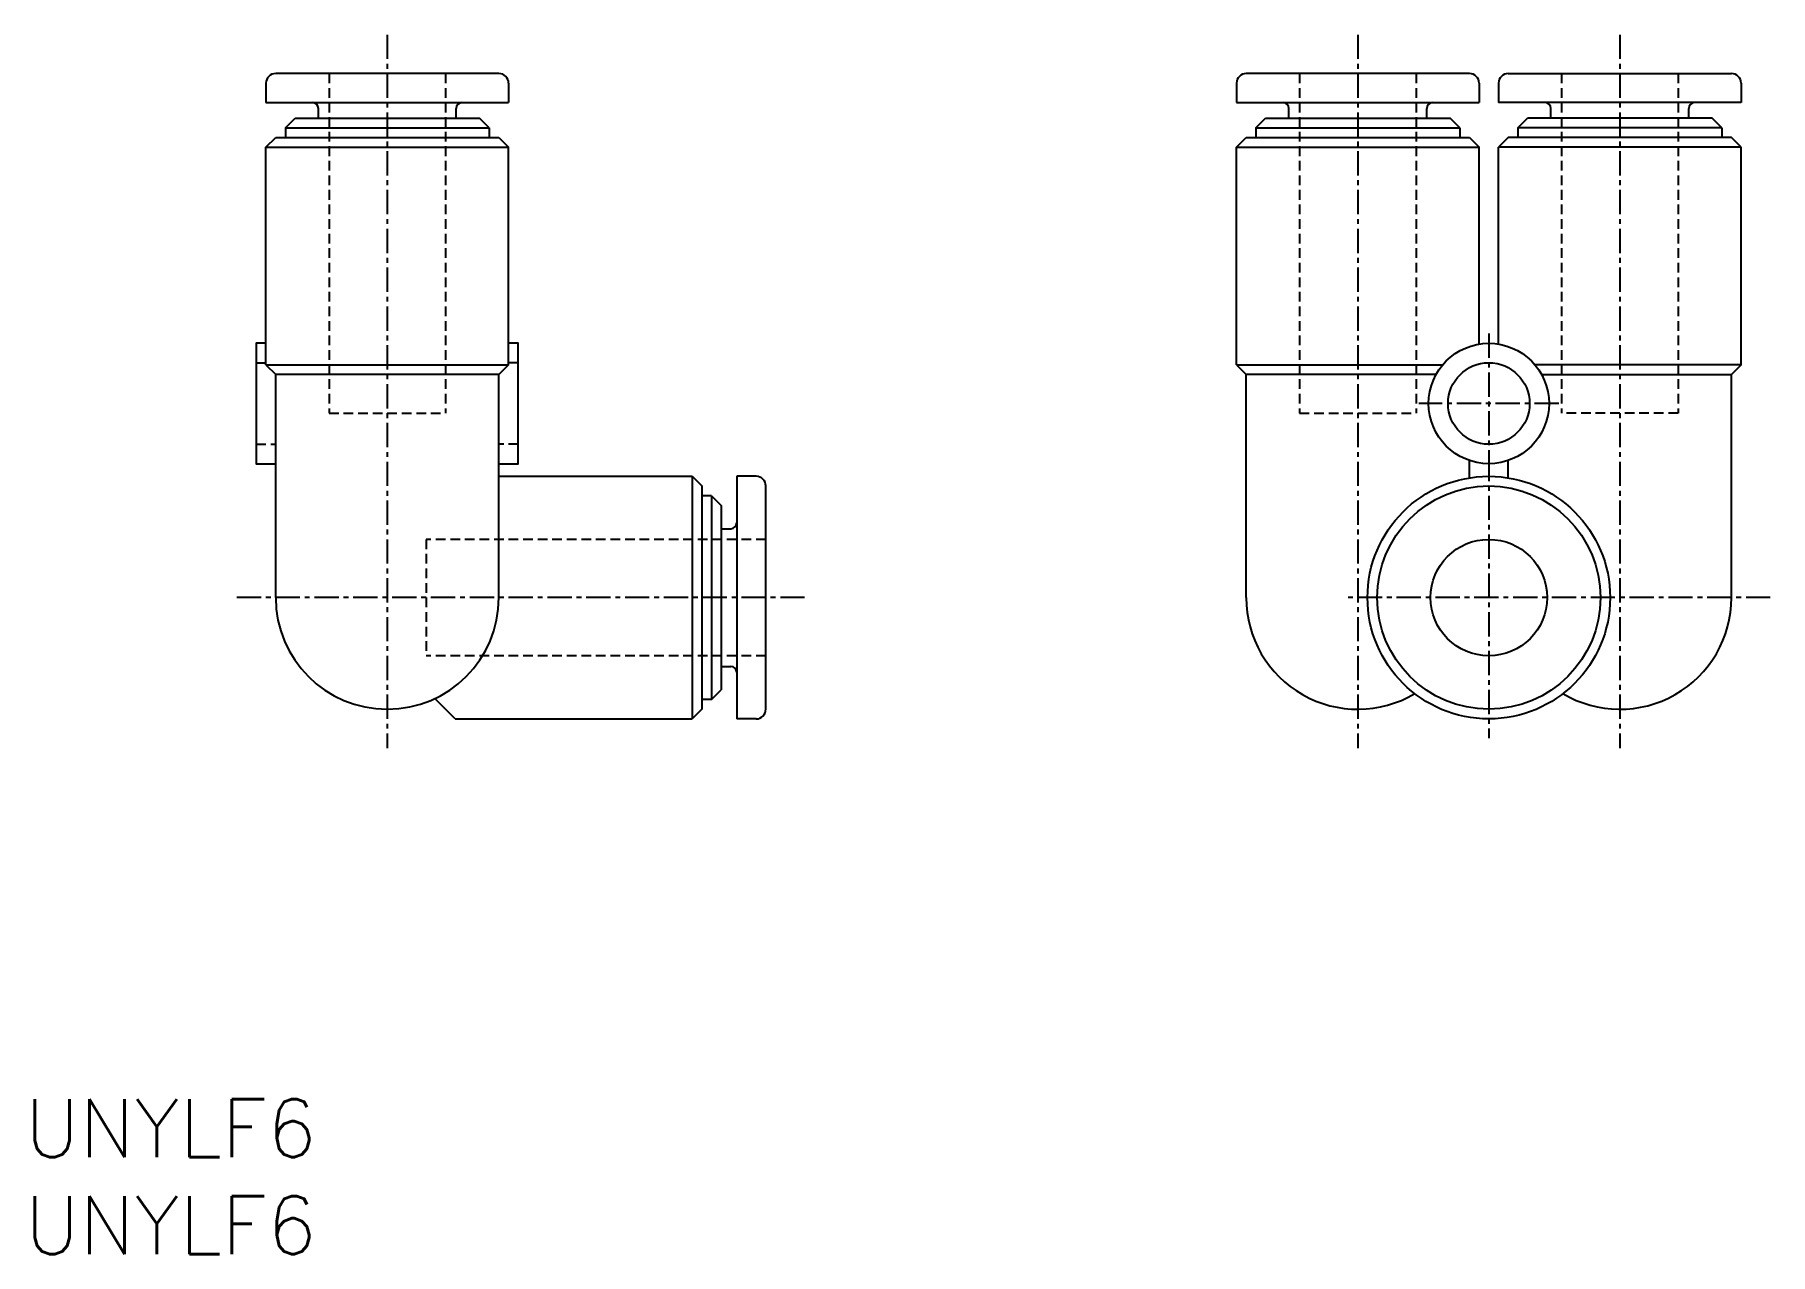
# Model space of a CAD drawing. Extents: x 95.7 to 185.1, y 66.7 to 129.5.
import ezdxf
from ezdxf.enums import TextEntityAlignment as Align

# ---------------------------------------------------------------- set-up
doc = ezdxf.new("R2010")
doc.units = 0
doc.linetypes.add('CENTER', pattern=[2, 1.25, -0.25, 0.25, -0.25])
doc.linetypes.add('DASHED', pattern=[0.75, 0.5, -0.25])
doc.layers.get('0').update_dxf_attribs({"linetype": 'CONTINUOUS'})
doc.layers.add('CENTER', color=1, linetype='CENTER')
doc.styles.get("Standard").update_dxf_attribs({"font": 'txt.shx', "bigfont": 'extfont.shx'})

msp = doc.modelspace()

# ---------------------------------------------------------------- linework, layer by layer
at = {"color": 7, "linetype": 'CONTINUOUS'}
for p, q in [((107.594, 127.031), (107.594, 126.031)), ((119.594, 127.531), (108.094, 127.531)), ((120.094, 127.031), (120.094, 126.031)), ((157.594, 127.031), (157.594, 126.031)), ((169.594, 127.531), (158.094, 127.531)), ((170.094, 127.031), (170.094, 126.031)), ((171.094, 127.031), (171.094, 126.031)), ((171.594, 127.531), (183.094, 127.531)), ((183.594, 127.031), (183.594, 126.031)), ((107.594, 126.031), (120.094, 126.031)), ((108.594, 124.731), (109.094, 125.231)), ((109.094, 125.231), (118.594, 125.231)), ((110.294, 125.231), (110.294, 125.731)), ((117.394, 125.231), (117.394, 125.731)), ((119.094, 124.731), (118.594, 125.231)), ((157.594, 126.031), (170.094, 126.031)), ((158.594, 124.731), (159.094, 125.231)), ((159.094, 125.231), (168.594, 125.231)), ((160.294, 125.231), (160.294, 125.731)), ((167.394, 125.231), (167.394, 125.731)), ((169.094, 124.731), (168.594, 125.231)), ((183.594, 126.031), (171.094, 126.031)), ((172.094, 124.731), (172.594, 125.231)), ((182.094, 125.231), (172.594, 125.231)), ((173.794, 125.231), (173.794, 125.731)), ((180.894, 125.231), (180.894, 125.731)), ((182.594, 124.731), (182.094, 125.231)), ((108.594, 124.731), (108.594, 124.231)), ((108.594, 124.731), (119.094, 124.731)), ((119.094, 124.731), (119.094, 124.231)), ((158.594, 124.731), (169.094, 124.731)), ((158.594, 124.731), (158.594, 124.231)), ((169.094, 124.731), (169.094, 124.231)), ((172.094, 124.731), (172.094, 124.231)), ((182.594, 124.731), (172.094, 124.731)), ((182.594, 124.731), (182.594, 124.231)), ((107.594, 123.731), (108.094, 124.231)), ((107.594, 112.531), (107.594, 123.731)), ((107.594, 123.731), (120.094, 123.731)), ((108.094, 124.231), (119.594, 124.231)), ((119.594, 124.231), (120.094, 123.731)), ((120.094, 112.531), (120.094, 123.731)), ((157.594, 123.731), (158.094, 124.231)), ((157.594, 123.731), (170.094, 123.731)), ((157.594, 112.531), (157.594, 123.731)), ((158.094, 124.231), (169.594, 124.231)), ((169.594, 124.231), (170.094, 123.731)), ((170.094, 113.591), (170.094, 123.731)), ((171.594, 124.231), (171.094, 123.731)), ((171.094, 113.591), (171.094, 123.731)), ((183.594, 123.731), (171.094, 123.731)), ((183.094, 124.231), (171.594, 124.231)), ((183.594, 123.731), (183.094, 124.231)), ((183.594, 112.531), (183.594, 123.731)), ((107.594, 112.531), (108.094, 112.031)), ((107.594, 112.531), (120.094, 112.531)), ((119.594, 112.031), (108.094, 112.031)), ((108.094, 100.531), (108.094, 112.031)), ((120.094, 112.531), (119.594, 112.031)), ((119.594, 100.531), (119.594, 112.031)), ((157.594, 112.531), (168.226, 112.531)), ((157.594, 112.531), (158.094, 112.031)), ((158.094, 100.531), (158.094, 112.031)), ((167.881, 112.031), (158.094, 112.031)), ((183.594, 112.531), (172.963, 112.531)), ((173.307, 112.031), (183.094, 112.031)), ((183.594, 112.531), (183.094, 112.031)), ((183.094, 100.531), (183.094, 112.031)), ((169.594, 106.701), (169.594, 107.597)), ((171.594, 106.701), (171.594, 107.597)), ((119.594, 106.781), (129.544, 106.781)), ((129.544, 106.781), (129.544, 94.281)), ((129.544, 106.781), (130.044, 106.281)), ((131.844, 106.781), (131.844, 94.281)), ((132.844, 106.781), (131.844, 106.781)), ((130.044, 106.281), (130.044, 94.781)), ((130.544, 105.781), (130.044, 105.781)), ((130.544, 105.781), (130.544, 95.281)), ((130.544, 105.781), (131.044, 105.281)), ((133.344, 94.781), (133.344, 106.281)), ((131.044, 105.281), (131.044, 95.781)), ((131.044, 104.081), (131.544, 104.081)), ((131.044, 96.981), (131.544, 96.981)), ((130.544, 95.281), (131.044, 95.781)), ((117.344, 94.281), (116.296, 95.33)), ((130.044, 94.781), (129.544, 94.281)), ((130.544, 95.281), (130.044, 95.281)), ((117.344, 94.281), (129.544, 94.281)), ((132.844, 94.281), (131.844, 94.281))]:
    msp.add_line(p, q, dxfattribs=at)
at = {"color": 3, "linetype": 'DASHED'}
for p, q in [((110.844, 127.531), (110.844, 110.031)), ((116.844, 127.531), (116.844, 110.031)), ((160.844, 127.531), (160.844, 110.031)), ((166.844, 127.531), (166.844, 110.031)), ((174.344, 127.531), (174.344, 110.031)), ((180.344, 127.531), (180.344, 110.031)), ((107.094, 112.631), (107.594, 112.631)), ((120.594, 112.631), (120.094, 112.631)), ((110.844, 110.031), (116.844, 110.031)), ((160.844, 110.031), (166.844, 110.031)), ((180.344, 110.031), (174.344, 110.031)), ((107.094, 108.431), (108.094, 108.431)), ((120.594, 108.431), (119.594, 108.431)), ((115.844, 103.531), (115.844, 97.531)), ((133.344, 103.531), (115.844, 103.531)), ((133.344, 97.531), (115.844, 97.531))]:
    msp.add_line(p, q, dxfattribs=at)
at = {"color": 7, "linetype": 'CONTINUOUS'}
for points in [[(107.594, 113.631), (107.094, 113.631), (107.094, 107.431), (108.094, 107.431)], [(119.594, 107.431), (120.594, 107.431), (120.594, 113.631), (120.094, 113.631)]]:
    msp.add_lwpolyline(points, dxfattribs=at)
for centre, radius in [((170.594, 110.531), 3.1), ((170.594, 110.531), 2.1), ((170.594, 100.531), 6.25), ((170.594, 100.531), 5.75), ((170.594, 100.531), 3)]:
    msp.add_circle(centre, radius, dxfattribs=at)
for centre, radius, start, end in [((108.094, 127.031), 0.5, 90, 180), ((119.594, 127.031), 0.5, 0, 90), ((158.094, 127.031), 0.5, 90, 180), ((169.594, 127.031), 0.5, 0, 90), ((171.594, 127.031), 0.5, 90, 180), ((183.094, 127.031), 0.5, 0, 90), ((109.994, 125.731), 0.3, 0, 90), ((117.694, 125.731), 0.3, 90, 180), ((159.994, 125.731), 0.3, 0, 90), ((167.694, 125.731), 0.3, 90, 180), ((173.494, 125.731), 0.3, 0, 90), ((181.194, 125.731), 0.3, 90, 180), ((132.844, 106.281), 0.5, 0, 90), ((131.544, 104.381), 0.3, 270, 0), ((113.844, 100.531), 5.75, 180, 0), ((163.844, 100.531), 5.75, 180, 300.64191), ((177.344, 100.531), 5.75, 239.35809, 0), ((131.544, 96.681), 0.3, 0, 90), ((132.844, 94.781), 0.5, 270, 0)]:
    msp.add_arc(centre, radius, start, end, dxfattribs=at)
at = {"layer": 'CENTER', "color": 1, "linetype": 'CENTER'}
for p, q in [((113.844, 129.531), (113.844, 92.781)), ((163.844, 129.531), (163.844, 92.781)), ((177.344, 129.531), (177.344, 92.781)), ((170.594, 114.131), (170.594, 106.931)), ((174.194, 110.531), (166.994, 110.531)), ((170.594, 107.781), (170.594, 93.281)), ((135.344, 100.531), (106.094, 100.531)), ((185.094, 100.531), (163.344, 100.531))]:
    msp.add_line(p, q, dxfattribs=at)

# ---------------------------------------------------------------- texts
at = {"color": 7, "linetype": 'CONTINUOUS'}
for p in [(95.166, 73.198), (95.166, 68.198)]:
    msp.add_text('UNYLF6', height=3, dxfattribs=at).set_placement(p, align=Align.MIDDLE_LEFT)

doc.saveas('drawing.dxf')
